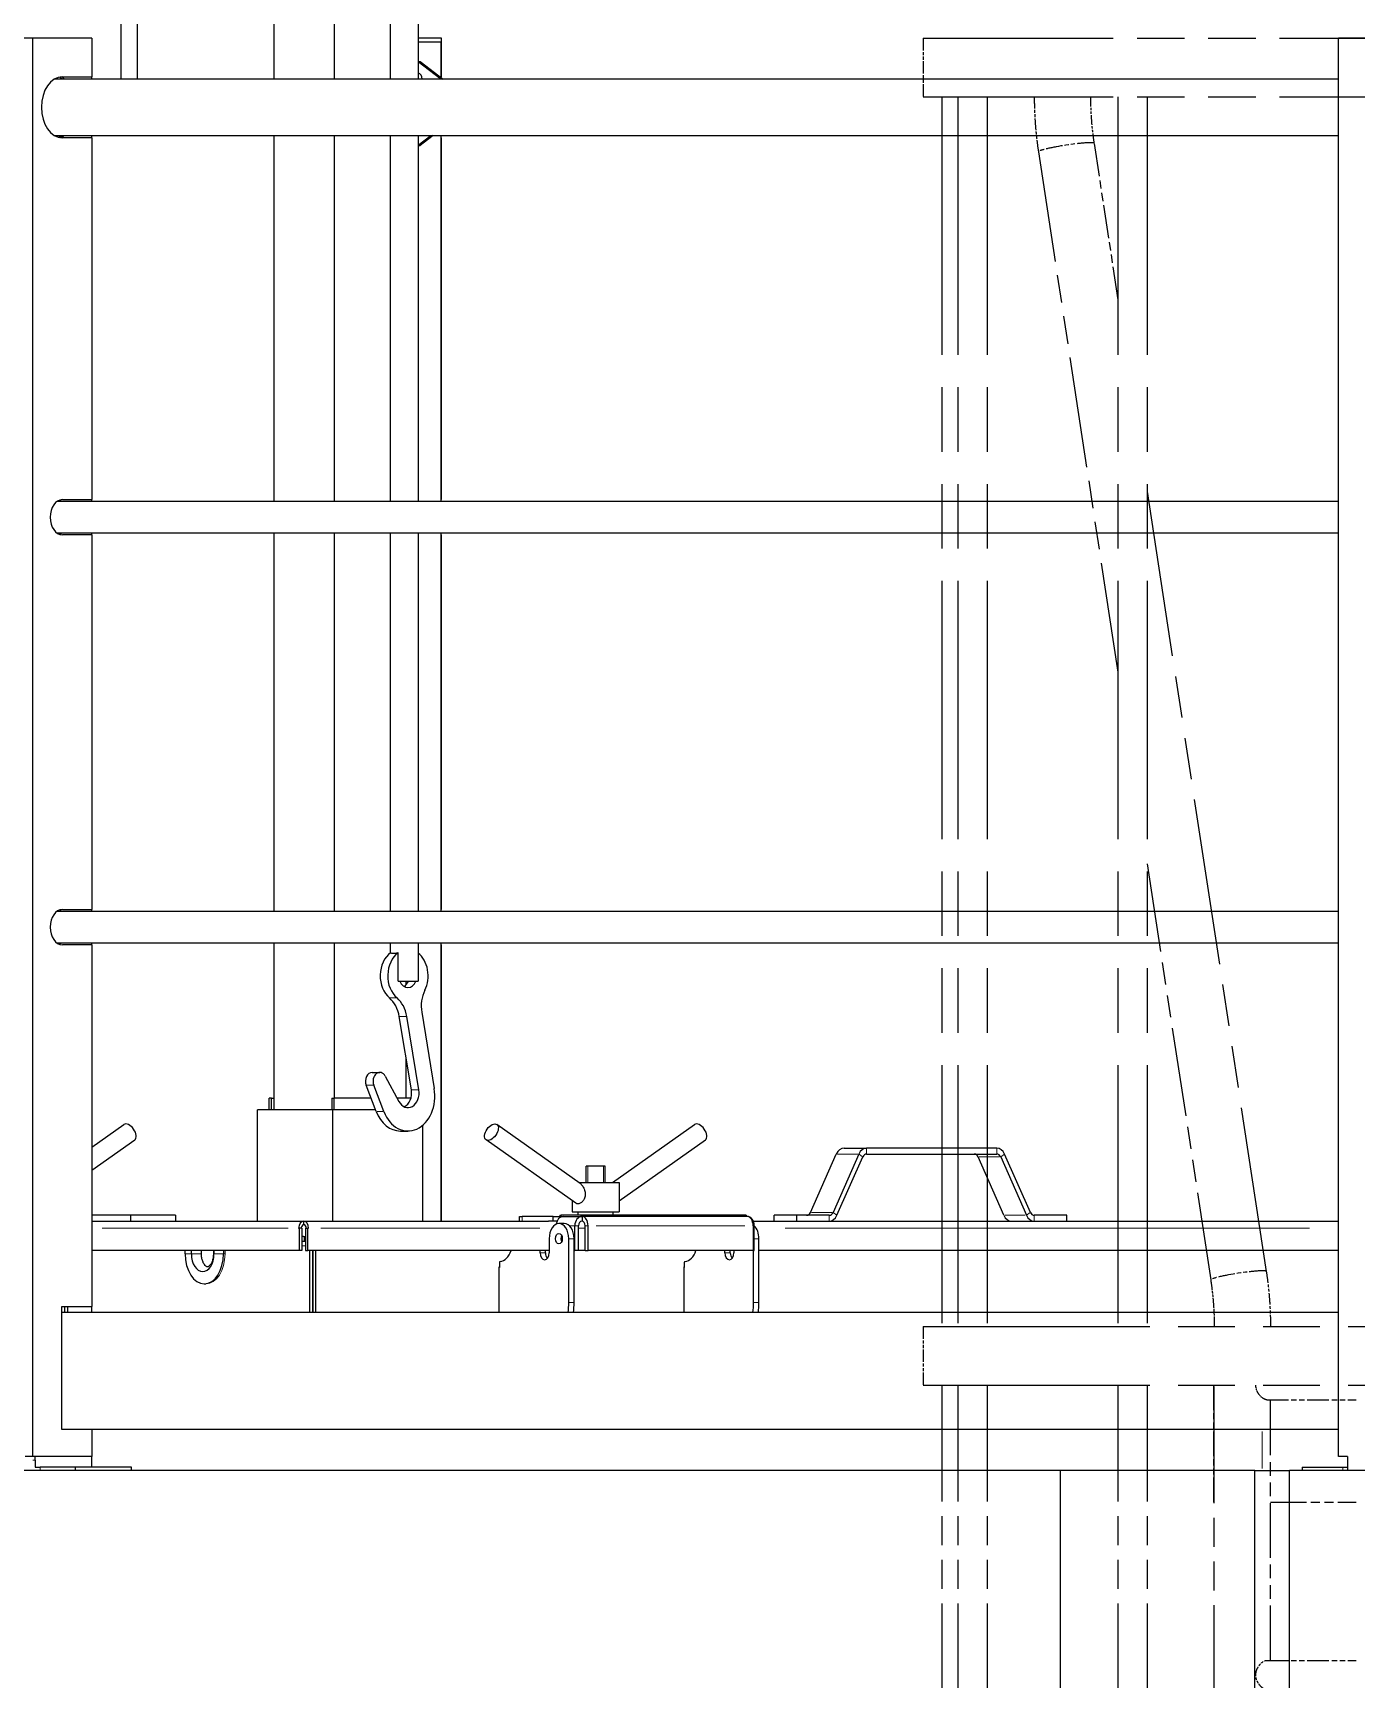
# Model space of a CAD drawing. Header units: millimetres. Extents: x 0 to 89100, y 0 to 63000.
# Drawn here: x 37330 to 38460, y 53781 to 55187 of the extents above; entities that cross this region are included whole.
import ezdxf

# ---------------------------------------------------------------- set-up
doc = ezdxf.new("R2010")
doc.units = ezdxf.units.MM
doc.header["$LTSCALE"] = 150
doc.linetypes.add('DOUBLE_DASH_CHAIN', pattern=[1.2403, 0.6614, -0.0827, 0.1654, -0.0827, 0.1654, -0.0827])
for name, color, linetype, lineweight in [('Reference', 7, 'DOUBLE_DASH_CHAIN', 25), ('Visible', 7, 'Continuous', 25), ('Visible Narrow', 7, 'Continuous', 18)]:
    doc.layers.add(name, color=color, linetype=linetype, lineweight=lineweight)

msp = doc.modelspace()

# ---------------------------------------------------------------- linework, layer by layer
at = {"layer": 'Reference', "ltscale": 1.635754}
for p, q in [((38090.43, 55182.02), (38650.2, 55182.02)), ((38090.43, 55132.02), (38650.2, 55132.02))]:
    msp.add_line(p, q, dxfattribs=at)
at = {"layer": 'Reference', "ltscale": 0.105708}
for p, q in [((38090.43, 55182.02), (38090.43, 55132.02)), ((38090.4, 54082.02), (38090.4, 54032.02))]:
    msp.add_line(p, q, dxfattribs=at)
at = {"layer": 'Reference', "ltscale": 2.221867}
for p, q in [((38106.42, 55132.02), (38106.42, 54082.02)), ((38119.98, 55132.02), (38119.98, 54082.02)), ((38144.98, 55132.02), (38144.98, 54082.02)), ((38256.68, 55132.02), (38256.68, 54082.02)), ((38281.68, 55132.02), (38281.68, 54082.02))]:
    msp.add_line(p, q, dxfattribs=at)
at = {"layer": 'Reference', "ltscale": 0.95441}
msp.add_line((38188.85, 55084.99), (38256.68, 54640.78), dxfattribs=at)
at = {"layer": 'Reference', "ltscale": 0.286707}
msp.add_line((38236.3, 55092.23), (38256.68, 54958.76), dxfattribs=at)
at = {"layer": 'Reference', "ltscale": 1.430976}
msp.add_line((38281.68, 54795.05), (38383.38, 54129.06), dxfattribs=at)
at = {"layer": 'Reference', "ltscale": 0.763273}
msp.add_line((38281.68, 54477.07), (38335.93, 54121.81), dxfattribs=at)
at = {"layer": 'Reference', "ltscale": 1.950258}
for p, q in [((38090.4, 54082.02), (38739.35, 54082.02)), ((38090.4, 54032.02), (38739.35, 54032.02))]:
    msp.add_line(p, q, dxfattribs=at)
at = {"layer": 'Reference', "ltscale": 1.00243}
for p, q in [((38106.42, 54032.02), (38106.42, 53558.27)), ((38119.98, 54032.02), (38119.98, 53558.27)), ((38144.98, 54032.02), (38144.98, 53558.27)), ((38256.68, 54032.02), (38256.68, 53558.27)), ((38281.68, 54032.02), (38281.68, 53558.27)), ((38338.94, 53558.27), (38338.94, 54032.02))]:
    msp.add_line(p, q, dxfattribs=at)
at = {"layer": 'Reference', "ltscale": 0.211516}
msp.add_line((38338.7, 53932.02), (38338.7, 54032.02), dxfattribs=at)
at = {"layer": 'Reference', "ltscale": 0.186334}
for p, q in [((38383.73, 54019.52), (38460.03, 54019.52)), ((38383.73, 53797.02), (38460.03, 53797.02))]:
    msp.add_line(p, q, dxfattribs=at)
at = {"layer": 'Reference', "ltscale": 0.470745}
msp.add_line((38386.94, 53797.02), (38386.94, 54019.52), dxfattribs=at)
at = {"layer": 'Reference', "ltscale": 0.000507733}
msp.add_line((38338.94, 53932.02), (38338.7, 53932.02), dxfattribs=at)
at = {"layer": 'Reference', "ltscale": 0.309205}
msp.add_line((38386.94, 53932.02), (38460.03, 53932.02), dxfattribs=at)
at = {"layer": 'Reference', "ltscale": 0.143499}
for centre in [(38212.57, 55088.61), (38359.66, 54125.44)]:
    msp.add_ellipse(centre, major_axis=(23.72, 3.62), ratio=0.0868241, start_param=0.1570796, end_param=2.984513, dxfattribs=at)
at = {"layer": 'Reference', "ltscale": 0.099922}
for points, knots in [([(38185.29, 55132.02), (38185.29, 55128.87), (38185.33, 55125.72), (38185.52, 55119.42), (38185.67, 55116.28), (38186.05, 55109.99), (38186.29, 55106.85), (38186.86, 55100.58), (38187.19, 55097.45), (38187.95, 55091.21), (38188.38, 55088.09), (38188.85, 55084.99)], [3.14159265, 3.14159265, 3.14159265, 3.14159265, 3.17649924, 3.17649924, 3.21140582, 3.21140582, 3.24631241, 3.24631241, 3.28121899, 3.28121899, 3.31612558, 3.31612558, 3.31612558, 3.31612558]), ([(38383.38, 54129.06), (38383.85, 54125.95), (38384.28, 54122.84), (38385.04, 54116.59), (38385.37, 54113.47), (38385.95, 54107.2), (38386.18, 54104.06), (38386.56, 54097.77), (38386.71, 54094.62), (38386.9, 54088.32), (38386.94, 54085.17), (38386.94, 54082.02)], [6.10865238, 6.10865238, 6.10865238, 6.10865238, 6.14355897, 6.14355897, 6.17846555, 6.17846555, 6.21337214, 6.21337214, 6.24827872, 6.24827872, 6.28318531, 6.28318531, 6.28318531, 6.28318531])]:
    msp.add_open_spline(points, degree=3, knots=knots, dxfattribs=at)
at = {"layer": 'Reference', "ltscale": 0.084549}
for points, knots in [([(38233.29, 55132.02), (38233.29, 55129.36), (38233.33, 55126.69), (38233.49, 55121.36), (38233.61, 55118.7), (38233.93, 55113.37), (38234.13, 55110.72), (38234.61, 55105.42), (38234.9, 55102.77), (38235.54, 55097.49), (38235.9, 55094.86), (38236.3, 55092.23)], [3.14159265, 3.14159265, 3.14159265, 3.14159265, 3.17649924, 3.17649924, 3.21140582, 3.21140582, 3.24631241, 3.24631241, 3.28121899, 3.28121899, 3.31612558, 3.31612558, 3.31612558, 3.31612558]), ([(38335.93, 54121.81), (38336.33, 54119.19), (38336.69, 54116.56), (38337.33, 54111.28), (38337.62, 54108.63), (38338.1, 54103.33), (38338.3, 54100.67), (38338.62, 54095.35), (38338.74, 54092.69), (38338.9, 54087.36), (38338.94, 54084.69), (38338.94, 54082.02)], [6.10865238, 6.10865238, 6.10865238, 6.10865238, 6.14355897, 6.14355897, 6.17846555, 6.17846555, 6.21337214, 6.21337214, 6.24827872, 6.24827872, 6.28318531, 6.28318531, 6.28318531, 6.28318531])]:
    msp.add_open_spline(points, degree=3, knots=knots, dxfattribs=at)
at = {"layer": 'Reference', "ltscale": 0.042256}
msp.add_open_spline([(38383.73, 54019.52), (38383.33, 54019.52), (38382.88, 54019.6), (38381.92, 54019.93), (38381.41, 54020.17), (38379.85, 54021.14), (38378.77, 54022.09), (38376.93, 54024.28), (38376.03, 54025.66), (38375.1, 54027.96), (38374.85, 54028.77), (38374.52, 54030.4), (38374.44, 54031.22), (38374.44, 54032.02)], degree=3, knots=[1.9257848, 1.9257848, 1.9257848, 1.9257848, 2.1661114, 2.1661114, 2.406438, 2.406438, 2.8870911, 2.8870911, 3.3693304, 3.3693304, 3.61045, 3.61045, 3.8515697, 3.8515697, 3.8515697, 3.8515697], dxfattribs=at)
at = {"layer": 'Reference', "ltscale": 0.084612}
msp.add_open_spline([(38383.73, 53772.02), (38383.33, 53772.02), (38382.88, 53772.1), (38381.92, 53772.43), (38381.41, 53772.67), (38379.85, 53773.64), (38378.77, 53774.59), (38376.93, 53776.78), (38376.03, 53778.16), (38375.1, 53780.46), (38374.85, 53781.27), (38374.52, 53782.9), (38374.44, 53783.72), (38374.44, 53785.33), (38374.52, 53786.15), (38374.85, 53787.78), (38375.1, 53788.58), (38376.03, 53790.88), (38376.93, 53792.27), (38378.77, 53794.45), (38379.85, 53795.41), (38381.41, 53796.38), (38381.92, 53796.62), (38382.88, 53796.95), (38383.33, 53797.02), (38383.73, 53797.02)], degree=3, knots=[1.9257848, 1.9257848, 1.9257848, 1.9257848, 2.1661114, 2.1661114, 2.406438, 2.406438, 2.8870911, 2.8870911, 3.3693304, 3.3693304, 3.61045, 3.61045, 3.8515697, 3.8515697, 4.0926893, 4.0926893, 4.333809, 4.333809, 4.8160483, 4.8160483, 5.2967014, 5.2967014, 5.5370279, 5.5370279, 5.7773545, 5.7773545, 5.7773545, 5.7773545], dxfattribs=at)
at = {"layer": 'Visible'}
for p, q in [((37405.5, 55333.83), (37405.5, 55147.17)), ((37419.5, 55333.83), (37419.5, 55147.17)), ((37635.32, 55317.02), (37635.32, 55147.17)), ((37659.32, 55294.83), (37659.32, 55147.17)), ((37536.33, 55147.17), (37536.33, 55267.02)), ((37587.75, 55147.17), (37587.75, 55267.02)), ((37330.37, 55182.02), (37265.05, 55182.02)), ((37380.59, 55182.02), (37330.37, 55182.02)), ((37330.37, 53971.02), (37330.37, 55182.02)), ((37380.59, 55182.02), (37380.59, 55149.02)), ((37679.2, 55182.02), (37659.32, 55182.02)), ((37679.2, 55149.02), (37679.2, 55182.02)), ((38520.73, 55182.02), (38445.09, 55182.02)), ((38445.09, 53971.02), (38445.09, 55182.02)), ((37659.32, 55179.02), (37671.82, 55179.02)), ((37671.82, 55179.02), (37678.66, 55179.02)), ((37678.66, 55179.02), (37678.66, 55148.65)), ((37659.32, 55162.09), (37660.97, 55162.09)), ((37678.64, 55147.17), (37659.32, 55161.87)), ((37660.97, 55162.09), (37680.59, 55147.17)), ((38445.09, 55147.17), (37348.85, 55147.17)), ((37355.29, 55147.17), (37353.32, 55148.83)), ((37355.27, 55149.02), (37357.47, 55147.17)), ((37355.48, 55149.02), (37380.59, 55149.02)), ((37380.4, 55149.02), (37380.4, 55147.17)), ((37678.66, 55149.02), (37679.2, 55149.02)), ((37348.85, 55098.87), (38445.09, 55098.87)), ((37380.59, 55097.02), (37355.48, 55097.02)), ((37380.4, 55098.87), (37380.4, 55097.02)), ((37380.59, 55097.02), (37380.59, 54788.02)), ((37536.33, 54786.47), (37536.33, 55098.87)), ((37587.75, 54786.47), (37587.75, 55098.87)), ((37635.32, 55098.87), (37635.32, 54786.47)), ((37659.32, 55090.73), (37670.03, 55098.87)), ((37659.32, 55098.87), (37659.32, 54786.47)), ((37671.98, 55098.87), (37660.97, 55090.5)), ((37678.66, 55098.87), (37678.66, 54786.47)), ((37679.2, 55097.02), (37678.66, 55097.02)), ((37679.2, 54788.02), (37679.2, 55097.02)), ((37659.32, 55090.5), (37660.97, 55090.5)), ((37352.91, 54786.47), (37352.07, 54787.18)), ((37353.55, 54787.76), (37355.09, 54786.47)), ((37355.48, 54788.02), (37380.59, 54788.02)), ((37380.4, 54788.02), (37380.4, 54786.47)), ((37678.66, 54788.02), (37679.2, 54788.02)), ((38445.09, 54786.47), (37350.91, 54786.47)), ((37350.91, 54759.57), (38445.09, 54759.57)), ((37380.4, 54759.57), (37380.4, 54758.02)), ((37536.33, 54436.47), (37536.33, 54759.57)), ((37587.75, 54436.47), (37587.75, 54759.57)), ((37635.32, 54759.57), (37635.32, 54436.47)), ((37659.32, 54759.57), (37659.32, 54436.47)), ((37678.66, 54759.57), (37678.66, 54436.47)), ((37380.59, 54758.02), (37355.48, 54758.02)), ((37380.59, 54758.02), (37380.59, 54438.02)), ((37679.2, 54758.02), (37678.66, 54758.02)), ((37679.2, 54438.02), (37679.2, 54758.02)), ((38445.09, 54436.47), (37350.91, 54436.47)), ((37352.91, 54436.47), (37352.07, 54437.18)), ((37353.55, 54437.76), (37355.09, 54436.47)), ((37355.48, 54438.02), (37380.59, 54438.02)), ((37380.4, 54438.02), (37380.4, 54436.47)), ((37678.66, 54438.02), (37679.2, 54438.02)), ((37350.91, 54409.57), (38445.09, 54409.57)), ((37380.59, 54408.02), (37355.48, 54408.02)), ((37380.4, 54409.57), (37380.4, 54408.02)), ((37380.59, 54408.02), (37380.59, 54099.02)), ((37536.33, 54277.02), (37536.33, 54409.57)), ((37587.75, 54277.02), (37587.75, 54409.57)), ((37635.32, 54409.57), (37635.32, 54400.83)), ((37659.32, 54409.57), (37659.32, 54377.02)), ((37678.66, 54409.57), (37678.66, 54172.02)), ((37679.2, 54408.02), (37678.66, 54408.02)), ((37679.2, 54172.02), (37679.2, 54408.02)), ((37642.18, 54377.02), (37642.18, 54401.15)), ((37642.18, 54377.02), (37659.32, 54377.02)), ((37649.04, 54373.82), (37649.04, 54377.02)), ((37653.47, 54284.1), (37643.16, 54346.76)), ((37659.9, 54284.1), (37649.59, 54346.76)), ((37662.31, 54350.32), (37673, 54285.27)), ((37649.04, 54277.02), (37649.04, 54311.05)), ((37620.04, 54298.97), (37626.47, 54298.97)), ((37631.17, 54295.78), (37642.69, 54274.3)), ((37623.56, 54265.55), (37614.9, 54288.12)), ((37629.98, 54265.55), (37621.33, 54288.12)), ((37586.52, 54267.02), (37522.24, 54267.02)), ((37522.24, 54172.02), (37522.24, 54267.02)), ((37534.03, 54277.02), (37532.1, 54277.02)), ((37532.1, 54267.02), (37532.1, 54277.02)), ((37534.03, 54277.02), (37536.33, 54277.02)), ((37534.03, 54267.02), (37534.03, 54277.02)), ((37536.33, 54267.02), (37536.33, 54277.02)), ((37585.45, 54277.02), (37585.45, 54267.02)), ((37585.45, 54277.02), (37587.38, 54277.02)), ((37586.52, 54172.02), (37586.52, 54267.02)), ((37622.99, 54267.02), (37586.52, 54267.02)), ((37619.15, 54277.02), (37587.38, 54277.02)), ((37587.38, 54277.02), (37587.38, 54267.02)), ((37653.05, 54277.02), (37641.23, 54277.02)), ((37380.59, 54235.1), (37408.02, 54254.52)), ((37663.12, 54172.02), (37663.12, 54253.88)), ((37797.6, 54204.16), (37726.46, 54254.52)), ((37825.3, 54205.02), (37895.22, 54254.52)), ((37380.59, 54215.5), (37417.26, 54241.46)), ((37644.11, 54248.97), (37650.53, 54248.97)), ((37793.78, 54187.26), (37717.21, 54241.46)), ((37830.84, 54189.34), (37904.47, 54241.46)), ((37994.21, 54179.52), (38016.22, 54229.29)), ((38035.51, 54229.29), (38013.5, 54179.52)), ((38016.82, 54177.02), (38038.82, 54226.79)), ((38022.86, 54234.29), (38042.14, 54234.29)), ((38153.29, 54234.29), (38042.14, 54234.29)), ((38042.14, 54229.29), (38153.29, 54229.29)), ((38159.34, 54177.02), (38137.33, 54226.79)), ((38156.61, 54226.79), (38178.62, 54177.02)), ((38181.94, 54179.52), (38159.93, 54229.29)), ((37818.84, 54219.02), (37802.84, 54219.02)), ((37802.84, 54205.02), (37802.84, 54219.02)), ((37818.84, 54205.02), (37818.84, 54219.02)), ((37796.38, 54205.02), (37830.84, 54205.02)), ((37830.84, 54205.02), (37830.84, 54180.02)), ((37790.84, 54189.34), (37790.84, 54180.02)), ((37413.76, 54177.02), (37380.59, 54177.02)), ((37380.59, 54172.02), (37561.8, 54172.02)), ((37452.06, 54177.02), (37413.76, 54177.02)), ((37413.76, 54177.02), (37413.76, 54172.02)), ((37452.06, 54177.02), (37452.06, 54172.02)), ((37561.8, 54172.02), (37770.54, 54172.02)), ((37561.8, 54169.02), (37561.8, 54172.02)), ((37745.71, 54176.02), (37748.05, 54176.02)), ((37745.71, 54172.02), (37745.71, 54176.02)), ((37774.4, 54176.02), (37748.05, 54176.02)), ((37774.4, 54172.02), (37770.54, 54172.02)), ((37774.4, 54176.02), (37782.06, 54176.02)), ((37774.4, 54172.02), (37774.4, 54176.02)), ((37777.79, 54172.02), (37774.4, 54172.02)), ((37784.04, 54170.02), (37779.45, 54170.02)), ((37780.24, 54177.02), (37781.41, 54177.02)), ((37780.24, 54177.02), (37780.24, 54176.02)), ((37900.96, 54177.02), (37781.41, 54177.02)), ((37782.06, 54175.91), (37782.06, 54176.02)), ((37782.06, 54176.02), (37783.1, 54176.02)), ((37783.1, 54176.02), (37799.17, 54176.02)), ((37790.84, 54180.02), (37830.84, 54180.02)), ((37795.84, 54177.02), (37795.84, 54180.02)), ((37940.12, 54176.02), (37799.17, 54176.02)), ((37799.17, 54176.02), (37799.17, 54172.02)), ((37825.84, 54177.02), (37825.84, 54180.02)), ((37939.27, 54177.02), (37900.96, 54177.02)), ((37900.96, 54177.02), (37900.96, 54176.02)), ((37939.27, 54177.02), (37939.27, 54176.02)), ((37945.43, 54172.02), (38445.09, 54172.02)), ((37963.14, 54172.02), (37963.14, 54177.02)), ((37982.43, 54177.02), (37963.14, 54177.02)), ((38010.18, 54177.02), (37982.43, 54177.02)), ((37982.43, 54172.02), (37982.43, 54177.02)), ((38213.01, 54177.02), (38185.25, 54177.02)), ((38213.01, 54172.02), (38213.01, 54177.02)), ((37557.2, 54166.02), (37557.77, 54166.02)), ((37560.06, 54166.02), (37557.77, 54166.02)), ((37557.77, 54166.02), (37557.77, 54147.02)), ((37560.06, 54166.02), (37560.06, 54147.02)), ((37561.4, 54159.02), (37560.06, 54159.02)), ((37560.06, 54155.02), (37562.04, 54155.02)), ((37561.4, 54159.02), (37562.04, 54159.02)), ((37562.04, 54159.02), (37562.04, 54155.02)), ((37562.04, 54159.02), (37563.05, 54159.02)), ((37562.04, 54159.02), (37562.04, 54155.02)), ((37562.04, 54155.02), (37563.05, 54155.02)), ((37563.05, 54166.02), (37563.05, 54147.02)), ((37563.05, 54166.02), (37564.98, 54166.02)), ((37564.98, 54147.02), (37564.98, 54166.02)), ((37564.98, 54166.02), (37565.65, 54166.02)), ((37771.09, 54157.02), (37771.09, 54145.02)), ((37787.8, 54102.52), (37787.8, 54157.02)), ((37792.4, 54102.52), (37792.4, 54157.02)), ((37793.04, 54147.02), (37793.04, 54168.02)), ((37796.11, 54147.02), (37796.11, 54168.02)), ((37801.74, 54147.02), (37801.74, 54168.02)), ((37804.31, 54147.02), (37804.31, 54168.02)), ((37945.26, 54168.02), (37945.26, 54147.02)), ((37946.25, 54147.02), (37946.25, 54168.02)), ((37950.2, 54102.52), (37950.2, 54157.02)), ((37557.77, 54147.02), (37380.59, 54147.02)), ((37460.29, 54144.02), (37460.29, 54147.02)), ((37465.67, 54144.02), (37465.67, 54147.02)), ((37474.26, 54144.02), (37474.26, 54147.02)), ((37484.47, 54147.02), (37484.47, 54144.02)), ((37484.95, 54147.02), (37484.95, 54144.02)), ((37493.07, 54147.02), (37493.07, 54144.02)), ((37560.06, 54147.02), (37557.77, 54147.02)), ((37563.05, 54147.02), (37564.98, 54147.02)), ((37771.09, 54147.02), (37564.98, 54147.02)), ((37566.37, 54147.02), (37566.37, 54094.02)), ((37569.44, 54094.02), (37569.44, 54147.02)), ((37569.44, 54147.02), (37569.44, 54094.02)), ((37572.01, 54094.02), (37572.01, 54147.02)), ((37763.38, 54145.02), (37763.38, 54147.02)), ((37767.97, 54145.02), (37767.97, 54147.02)), ((37792.4, 54147.02), (37793.04, 54147.02)), ((37796.11, 54147.02), (37793.04, 54147.02)), ((37801.74, 54147.02), (37796.11, 54147.02)), ((37801.74, 54147.02), (37804.31, 54147.02)), ((37945.26, 54147.02), (37804.31, 54147.02)), ((37921.18, 54145.02), (37921.18, 54147.02)), ((37925.78, 54145.02), (37925.78, 54147.02)), ((37928.89, 54147.02), (37928.89, 54145.02)), ((37945.26, 54147.02), (37946.25, 54147.02)), ((37945.61, 54102.52), (37945.61, 54147.02)), ((38445.09, 54147.02), (37950.2, 54147.02)), ((37728.47, 54094.02), (37728.47, 54133.02)), ((37728.47, 54133.02), (37728.67, 54133.02)), ((37728.67, 54132.52), (37728.47, 54132.52)), ((37728.67, 54136.55), (37728.67, 54132.52)), ((37886.28, 54094.02), (37886.28, 54133.02)), ((37886.28, 54133.02), (37886.47, 54133.02)), ((37886.47, 54132.52), (37886.28, 54132.52)), ((37886.47, 54136.55), (37886.47, 54132.52)), ((37476.68, 54118.52), (37477.99, 54118.52)), ((37355.14, 53994.02), (37355.14, 54099.02)), ((37355.14, 54099.02), (37380.59, 54099.02)), ((37357.58, 54094.02), (37357.58, 54099.02)), ((37359.76, 54099.02), (37359.76, 54094.02)), ((37380.4, 54099.02), (37380.4, 54094.02)), ((38445.09, 54094.02), (37355.14, 54094.02)), ((37355.91, 53994.02), (37355.14, 53994.02)), ((38445.09, 53994.02), (37355.91, 53994.02)), ((37380.59, 53994.02), (37380.59, 53971.02)), ((38207.81, 53959.02), (36639.31, 53959.02)), ((37330.37, 53971.02), (37323.84, 53971.02)), ((37336.56, 53971.02), (37330.37, 53971.02)), ((37332.25, 53968.02), (37332.25, 53971.02)), ((37332.25, 53968.02), (37332.25, 53962.02)), ((37332.25, 53962.02), (37336.6, 53962.02)), ((37380.59, 53971.02), (37336.56, 53971.02)), ((37366.36, 53962.02), (37336.6, 53962.02)), ((37414.51, 53962.02), (37366.36, 53962.02)), ((37366.36, 53962.02), (37366.36, 53959.02)), ((37380.4, 53971.02), (37380.4, 53962.02)), ((37414.51, 53959.02), (37414.51, 53962.02)), ((38207.81, 53664.02), (38207.81, 53959.02)), ((38373.62, 53959.02), (38207.81, 53959.02)), ((38373.62, 53959.02), (38403.26, 53959.02)), ((38373.62, 53664.02), (38373.62, 53959.02)), ((38548.87, 53959.02), (38403.26, 53959.02)), ((38403.26, 53664.02), (38403.26, 53959.02)), ((38414.12, 53962.02), (38448.58, 53962.02)), ((38414.12, 53962.02), (38414.12, 53959.02)), ((38452.65, 53971.02), (38445.09, 53971.02)), ((38448.58, 53962.02), (38452.65, 53962.02)), ((38452.65, 53971.02), (38452.65, 53959.02))]:
    msp.add_line(p, q, dxfattribs=at)
for centre, major_axis, ratio, start_param, end_param in [((37659.02, 55147.08), (0, 5), 0.7592278, 4.7303744, 6.2037536), ((37355.48, 55123.02), (0, -26), 0.6878779, 3.1415927, 6.2831853), ((37660.97, 55147.08), (0, 5), 0.7592278, 0.2600883, 0.4500201), ((37348.3, 55123.02), (0, -26), 0.6878779, 0.2021694, 0.3795103), ((37350.47, 55123.02), (0, -26), 0.6878779, 0.1403806, 0.3795103), ((37355.48, 54773.02), (0, -15), 0.6878779, 3.1415927, 6.2831853), ((37348.3, 54773.02), (0, -15), 0.6878779, 0.3554845, 0.4586146), ((37350.47, 54773.02), (0, -15), 0.6878779, 0.2449707, 0.4586146), ((37355.48, 54423.02), (0, -15), 0.6878779, 3.1415927, 6.2831853), ((37348.3, 54423.02), (0, -15), 0.6878779, 0.3554845, 0.4586146), ((37350.47, 54423.02), (0, -15), 0.6878779, 0.2449707, 0.4586146), ((37644.11, 54381.47), (0, 22.5), 0.7660444, 0.5061707, 2.5706136), ((37650.53, 54381.47), (0, 22.5), 0.7660444, 0.5061707, 2.5706136), ((37650.53, 54381.47), (0, -22.5), 0.7660444, 0.9938764, 2.6066977), ((37650.53, 54381.47), (0, -10), 0.7660444, 5.1735773, 7.3927933), ((37644.11, 54381.47), (0, 10), 0.7660444, 3.574542, 4.2512006), ((37681.03, 54355.56), (0, -25), 0.7660444, 4.1354691, 4.9238377), ((37624.44, 54341.51), (0, 25), 0.7660444, 4.9238377, 5.7122063), ((37630.87, 54341.51), (0, 25), 0.7660444, 4.9238377, 5.7122063), ((37620.04, 54291.47), (0, 7.5), 0.7660444, 0, 2.0348623), ((37626.47, 54291.47), (0, 7.5), 0.7660444, 5.3232542, 8.3180476), ((37650.53, 54278.97), (0, -30), 0.7660444, 5.1764549, 8.0654303), ((37650.53, 54281.47), (0, -12.5), 0.7660444, 5.3232542, 8.0654303), ((37644.11, 54281.47), (0, -12.5), 0.7660444, 0.3422844, 1.782245), ((37412.64, 54247.99), (-4.62, 6.53), 0.5650589, 3.1415927, 6.2831853), ((37644.11, 54278.97), (0, -30), 0.7660444, 5.1764549, 6.2831853), ((37899.85, 54247.99), (-4.62, 6.53), 0.5650589, 3.1415927, 6.2831853), ((38022.86, 54224.29), (0, 10), 0.7660444, 0, 1.0471976), ((38042.14, 54224.29), (0, 10), 0.7660444, 0, 1.0471976), ((38042.14, 54224.29), (0, 5), 0.7660444, 0, 1.0471976), ((38134.01, 54224.29), (0, 5), 0.7660444, 5.2359878, 6.2831853), ((38153.29, 54224.29), (0, 10), 0.7660444, 5.2359878, 6.2831853), ((38153.29, 54224.29), (0, 5), 0.7660444, 5.2359878, 6.2831853), ((37561.8, 54166.02), (0, 6), 0.7660444, 0, 1.5707963), ((37561.8, 54166.02), (0, 3), 0.7660444, 0, 1.5707963), ((37561.8, 54166.02), (0, 6), 0.6427876, 4.712389, 6.2831853), ((37561.8, 54166.02), (0, 3), 0.6427876, 4.712389, 6.2831853), ((37779.45, 54157.02), (0, 13), 0.6427876, 4.712389, 7.8539816), ((37783.1, 54168.02), (0, 8), 0.7660444, 0, 1.3865199), ((37784.04, 54157.02), (0, 13), 0.6427876, 4.712389, 6.2831853), ((37799.17, 54168.02), (0, 8), 0.7660444, 0, 1.5707963), ((37799.17, 54168.02), (0, 4), 0.7660444, 0, 1.5707963), ((37799.17, 54168.02), (0, 8), 0.6427876, 4.712389, 6.2831853), ((37799.17, 54168.02), (0, 4), 0.6427876, 4.712389, 6.2831853), ((37940.12, 54168.02), (0, 8), 0.6427876, 4.712389, 6.2831853), ((37940.12, 54168.02), (0, 8), 0.7660444, 4.712389, 6.2831853), ((37990.9, 54182.02), (0, -5), 0.7660444, 0, 1.0471976), ((38010.18, 54182.02), (0, -5), 0.7660444, 0, 1.0471976), ((38010.18, 54182.02), (0, -10), 0.7660444, 0, 1.0471976), ((38165.97, 54182.02), (0, -10), 0.7660444, 5.2359878, 6.2831853), ((38185.25, 54182.02), (0, -10), 0.7660444, 5.2359878, 6.2831853), ((38185.25, 54182.02), (0, -5), 0.7660444, 5.2359878, 6.2831853), ((37784.04, 54157.02), (0, 4.5), 0.6427876, 0.9181877, 2.2234049), ((37784.04, 54157.02), (0, -4.5), 0.6427876, 4.0597804, 5.3649976), ((37941.85, 54157.02), (0, 13), 0.6427876, 4.712389, 5.7282727), ((37476.68, 54144.02), (0, -25.5), 0.6427876, 4.712389, 7.8539816), ((37475.31, 54144.02), (0, -15), 0.6427876, 4.712389, 7.8539816), ((37728.67, 54155.02), (0, -17.5), 0.6427876, 0.0540804, 1.0960163), ((37767.23, 54145.02), (0, -6), 0.6427876, 4.712389, 7.8539816), ((37771.83, 54145.02), (0, 6), 0.6427876, 1.5707963, 2.5032356), ((37886.47, 54155.02), (0, -17.5), 0.6427876, 0.0540804, 1.0960163), ((37925.04, 54145.02), (0, -6), 0.6427876, 4.712389, 7.8539816), ((37929.63, 54145.02), (0, 6), 0.6427876, 1.5707963, 2.5032356), ((37729.31, 54136.55), (0, 1), 0.6427876, 0.0540804, 1.5707963), ((37887.11, 54136.55), (0, 1), 0.6427876, 0.0540804, 1.5707963), ((37755.66, 54102.52), (0, -50), 0.6427876, 1.3999667, 1.5707963), ((37760.26, 54102.52), (0, 50), 0.6427876, 4.5415593, 4.712389), ((37913.47, 54102.52), (0, -50), 0.6427876, 1.3999667, 1.5707963), ((37918.06, 54102.52), (0, 50), 0.6427876, 4.5415593, 4.712389)]:
    msp.add_ellipse(centre, major_axis=major_axis, ratio=ratio, start_param=start_param, end_param=end_param, dxfattribs=at)
for centre, major_axis, ratio in [((37721.84, 54247.99), (-4.62, -6.53), 0.5650589), ((37779.45, 54157.02), (0, -4.5), 0.6427876)]:
    msp.add_ellipse(centre, major_axis=major_axis, ratio=ratio, dxfattribs=at)
for points, knots in [([(37642.18, 54401.15), (37642.06, 54401.12), (37641.94, 54401.09), (37641.11, 54400.89), (37640.44, 54400.75), (37639.19, 54400.55), (37638.62, 54400.51), (37637.63, 54400.51), (37637.18, 54400.55), (37636.41, 54400.75), (37636.1, 54400.89), (37635.82, 54401.09), (37635.78, 54401.12), (37635.75, 54401.15)], [10.6043604, 10.6043604, 10.6043604, 10.6043604, 10.6428901, 10.6428901, 10.8747015, 10.8747015, 11.1065129, 11.1065129, 11.3383242, 11.3383242, 11.5701356, 11.5701356, 11.6086653, 11.6086653, 11.6086653, 11.6086653]), ([(37797.6, 54204.16), (37797.65, 54204.13), (37797.7, 54204.09), (37798.5, 54203.48), (37799.21, 54202.68), (37800.4, 54200.9), (37800.96, 54199.78), (37801.73, 54197.38), (37801.94, 54196.12), (37801.94, 54193.85), (37801.76, 54192.7), (37801, 54190.6), (37800.41, 54189.66), (37799.15, 54188.25), (37798.41, 54187.67), (37796.91, 54186.92), (37796.16, 54186.73), (37794.89, 54186.73), (37794.29, 54186.91), (37793.78, 54187.26)], [1.6722819, 1.6722819, 1.6722819, 1.6722819, 1.6948429, 1.6948429, 2.0220679, 2.0220679, 2.3786518, 2.3786518, 2.7352357, 2.7352357, 3.0571869, 3.0571869, 3.3791381, 3.3791381, 3.6795715, 3.6795715, 3.9800049, 3.9800049, 4.2723191, 4.2723191, 4.2723191, 4.2723191]), ([(37484.47, 54144.02), (37484.47, 54142.84), (37484.36, 54141.66), (37483.96, 54139.43), (37483.67, 54138.39), (37482.96, 54136.57), (37482.55, 54135.78), (37481.71, 54134.54), (37481.28, 54134.07), (37480.5, 54133.4), (37480.15, 54133.22), (37479.49, 54132.98), (37479.29, 54132.98), (37478.69, 54133.17), (37478.42, 54133.29), (37477.71, 54133.82), (37477.23, 54134.28), (37476.35, 54135.51), (37475.94, 54136.23), (37475.21, 54137.94), (37474.9, 54138.92), (37474.45, 54141.05), (37474.31, 54142.2), (37474.26, 54143.59), (37474.26, 54143.8), (37474.26, 54144.02)], [3.1415927, 3.1415927, 3.1415927, 3.1415927, 3.4156201, 3.4156201, 3.6868665, 3.6868665, 3.9509318, 3.9509318, 4.2093575, 4.2093575, 4.4845813, 4.4845813, 4.9171022, 4.9171022, 5.1510558, 5.1510558, 5.4407883, 5.4407883, 5.6993438, 5.6993438, 5.9622541, 5.9622541, 6.2325036, 6.2325036, 6.2831853, 6.2831853, 6.2831853, 6.2831853])]:
    msp.add_open_spline(points, degree=3, knots=knots, dxfattribs=at)
at = {"layer": 'Visible Narrow'}
for p, q in [((37635.11, 54362.54), (37640.9, 54362.54)), ((37649.27, 54346.76), (37643.49, 54346.76)), ((37615.22, 54288.12), (37621.01, 54288.12)), ((37653.79, 54284.1), (37659.57, 54284.1)), ((37623.88, 54265.55), (37629.66, 54265.55)), ((38034.54, 54229.29), (38017.19, 54229.29)), ((38038.66, 54226.91), (38035.67, 54229.16)), ((38042.14, 54234.04), (38042.14, 54229.54)), ((38155.65, 54226.79), (38138.29, 54226.79)), ((38153.29, 54229.54), (38153.29, 54234.04)), ((38159.76, 54229.16), (38156.78, 54226.91)), ((37804.05, 54219.02), (37804.05, 54205.02)), ((37817.64, 54205.02), (37817.64, 54219.02)), ((37748.05, 54172.22), (37748.05, 54175.82)), ((37781.41, 54176.97), (37781.41, 54176.07)), ((37995.18, 54179.52), (38012.53, 54179.52)), ((38010.18, 54172.27), (38010.18, 54176.77)), ((38013.66, 54179.4), (38016.65, 54177.15)), ((38160.3, 54177.02), (38177.65, 54177.02)), ((38178.78, 54177.15), (38181.77, 54179.4)), ((38185.25, 54176.77), (38185.25, 54172.27)), ((37548.37, 54166.02), (37389.42, 54166.02)), ((37763.03, 54166.02), (37576.04, 54166.02)), ((37792.17, 54157.02), (37788.03, 54157.02)), ((37788.72, 54168.02), (37792.81, 54168.02)), ((37793.19, 54168.02), (37795.95, 54168.02)), ((37801.46, 54166.02), (37796.39, 54166.02)), ((37804.18, 54168.02), (37801.87, 54168.02)), ((37938.22, 54168.02), (37811.36, 54168.02)), ((37946.2, 54168.02), (37945.31, 54168.02)), ((37950.01, 54157.02), (37946.45, 54157.02)), ((38420.23, 54166.02), (37972.74, 54166.02)), ((37460.56, 54144.02), (37465.4, 54144.02)), ((37474.23, 54144.02), (37466.18, 54144.02)), ((37484.47, 54144.02), (37484.91, 54144.02)), ((37492.67, 54144.02), (37485.36, 54144.02)), ((37494.32, 54144.02), (37493.14, 54144.02)), ((37494.38, 54147.02), (37494.38, 54144.02)), ((37562.9, 54151.02), (37560.21, 54151.02)), ((37767.74, 54145.02), (37763.61, 54145.02)), ((37925.55, 54145.02), (37921.41, 54145.02)), ((37792.17, 54102.52), (37788.03, 54102.52)), ((37949.97, 54102.52), (37945.84, 54102.52)), ((38379.91, 53960.77), (38379.82, 53992.27)), ((37330.18, 53968.02), (37332.14, 53968.02)), ((37336.6, 53961.87), (37336.6, 53959.17)), ((38448.58, 53959.17), (38448.58, 53961.87))]:
    msp.add_line(p, q, dxfattribs=at)
msp.add_ellipse((37477.99, 54144.02), major_axis=(0, -25.5), ratio=0.6427876, start_param=0, end_param=1.5707963, dxfattribs=at)

doc.saveas('drawing.dxf')
